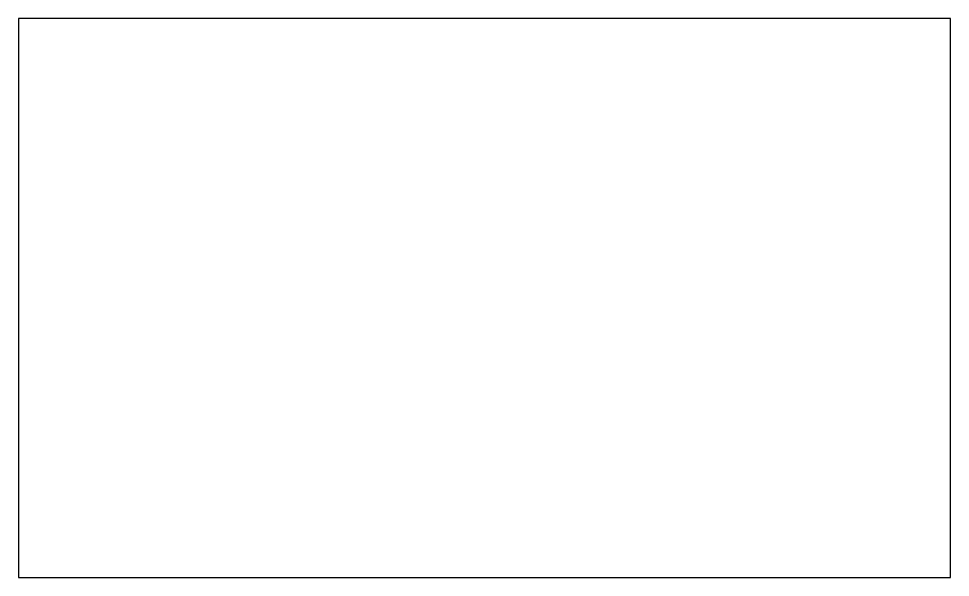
# Model space of a CAD drawing. Extents: x 0 to 50, y 0 to 30.
import ezdxf

# ---------------------------------------------------------------- set-up
doc = ezdxf.new("R2010")
doc.units = 0

msp = doc.modelspace()

# ---------------------------------------------------------------- linework, layer by layer
at = {"layer": 'Contours'}
for p, q in [((50, 30), (0, 30)), ((0, 30), (0, 0)), ((50, 0), (50, 30)), ((0, 0), (50, 0))]:
    msp.add_line(p, q, dxfattribs=at)

doc.saveas('drawing.dxf')
